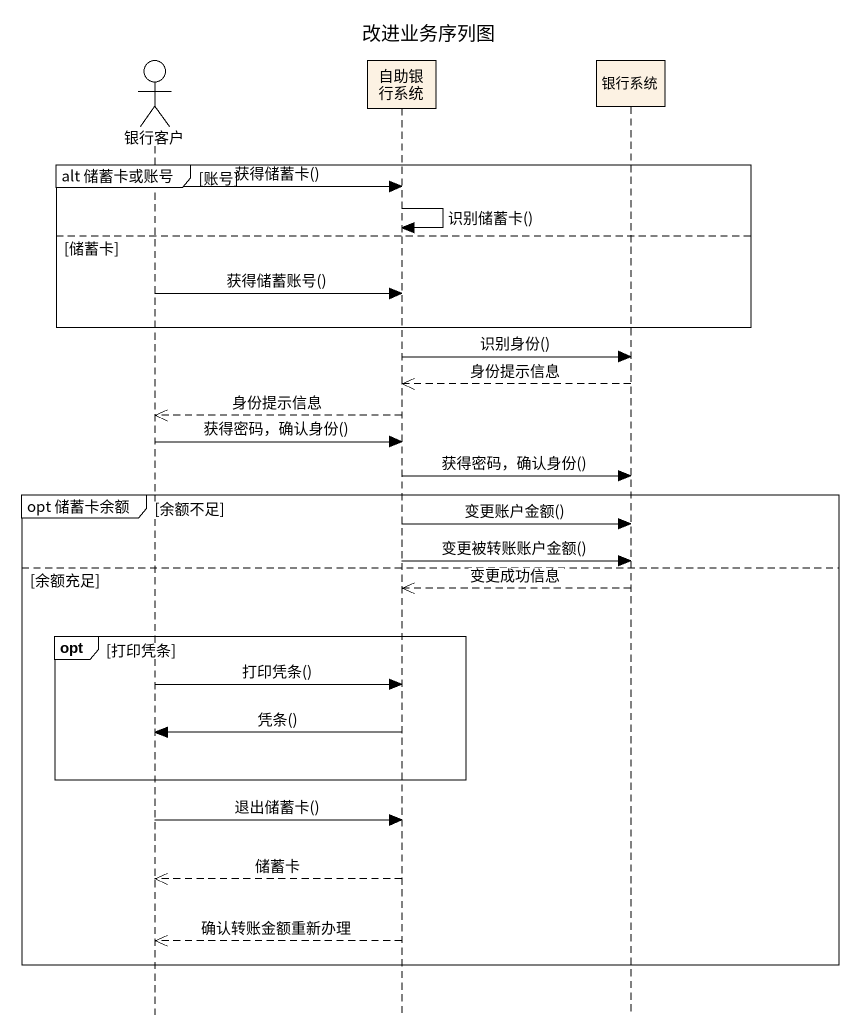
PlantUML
@startuml
title 改进业务序列图
hide footbox
actor 银行客户
participant 自助银行系统
participant 银行系统

group alt 储蓄卡或账号 [账号]
  银行客户 -> 自助银行系统 : 获得储蓄卡()
  自助银行系统 -> 自助银行系统 : 识别储蓄卡()
else 储蓄卡
  银行客户 -> 自助银行系统 : 获得储蓄账号()
end
自助银行系统 -> 银行系统 : 识别身份()
银行系统 -->> 自助银行系统 : 身份提示信息
自助银行系统 -->> 银行客户 : 身份提示信息
银行客户 -> 自助银行系统 : 获得密码，确认身份()
自助银行系统 -> 银行系统 : 获得密码，确认身份()
group opt 储蓄卡余额 [余额不足]
  自助银行系统 -> 银行系统 : 变更账户金额()
  自助银行系统 -> 银行系统 : 变更被转账账户金额()
else 余额充足
  银行系统 -->> 自助银行系统 : 变更成功信息
  opt 打印凭条
    银行客户 -> 自助银行系统 : 打印凭条()
    自助银行系统 -> 银行客户 : 凭条()
  end
  银行客户 -> 自助银行系统 : 退出储蓄卡()
  自助银行系统 -->> 银行客户 : 储蓄卡
  自助银行系统 -->> 银行客户 : 确认转账金额重新办理
end
@enduml
